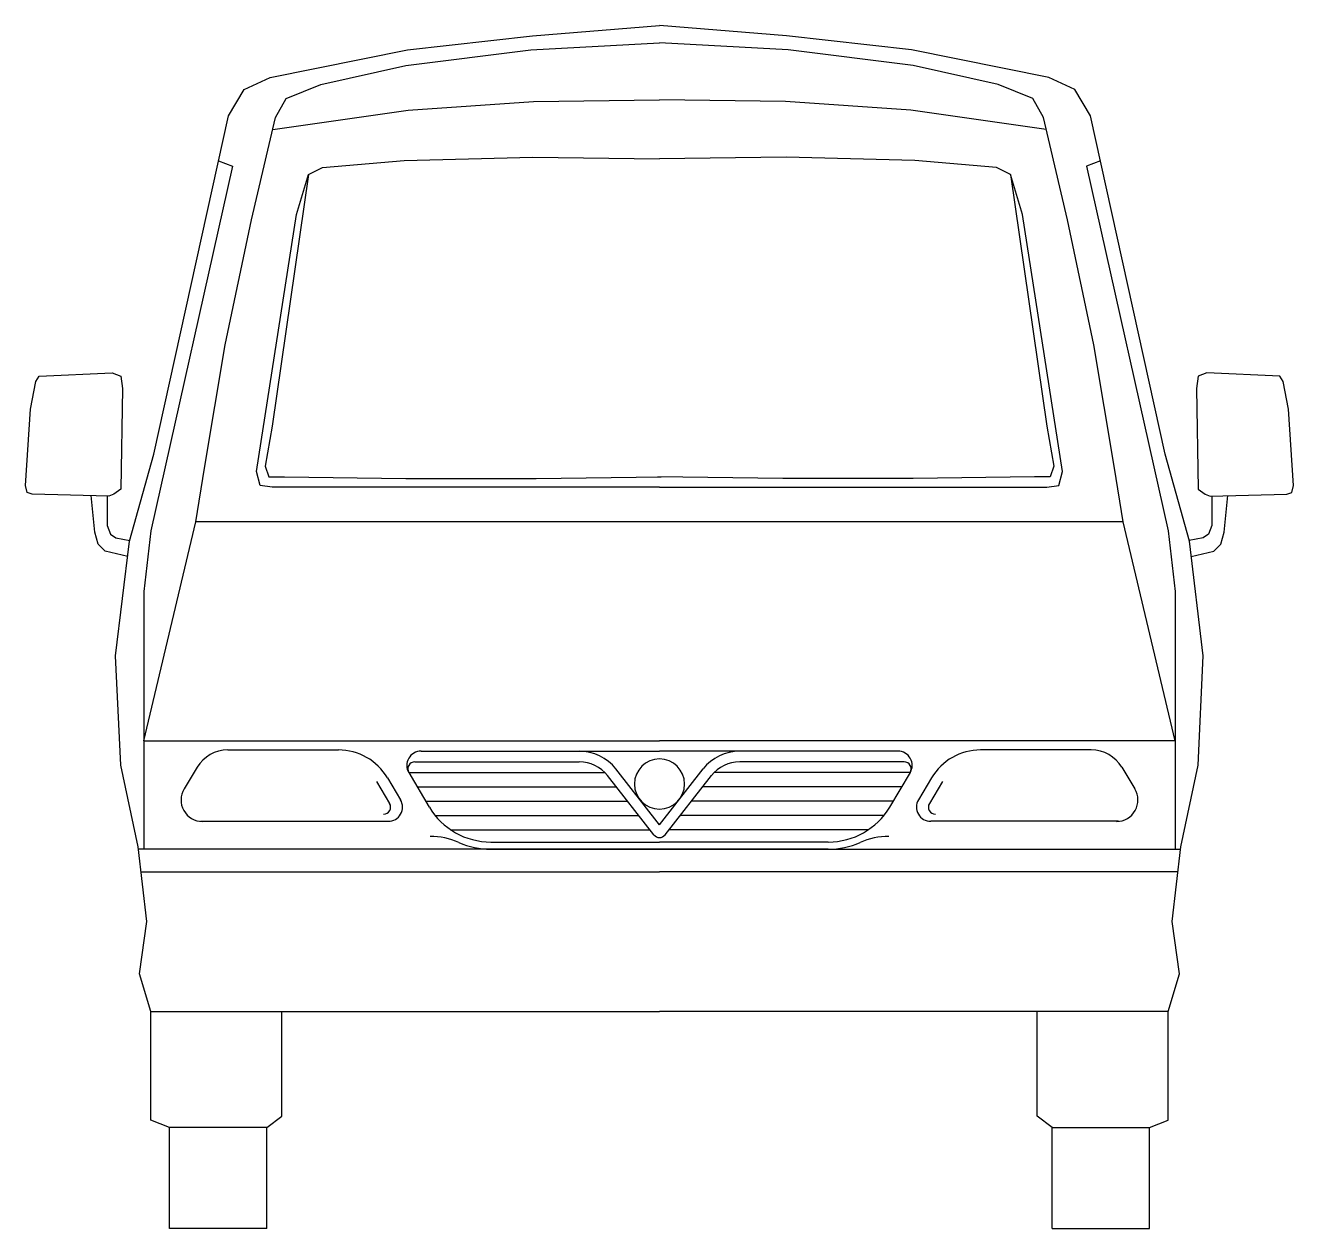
# Model space of a CAD drawing. Header units: millimetres. Extents: x -3265.26 to -3263.26, y 1861.85 to 1863.76.
import ezdxf

# ---------------------------------------------------------------- set-up
doc = ezdxf.new("R2010")
doc.units = ezdxf.units.MM
doc.header["$LTSCALE"] = 10
doc.layers.add('Veículos', color=2, linetype='Continuous')

msp = doc.modelspace()

# ---------------------------------------------------------------- linework, layer by layer
at = {"layer": 'Veículos'}
for p, q in [((-3265.0764, 1862.6245), (-3264.9945, 1862.9706)), ((-3263.5281, 1862.9706), (-3264.9945, 1862.9706)), ((-3263.4461, 1862.6245), (-3263.5281, 1862.9706)), ((-3265.0764, 1862.6245), (-3264.2613, 1862.6245)), ((-3263.4461, 1862.6245), (-3264.2613, 1862.6245)), ((-3264.9439, 1862.6099), (-3264.769, 1862.6099)), ((-3264.6382, 1862.608), (-3264.2613, 1862.608)), ((-3263.8844, 1862.608), (-3264.2613, 1862.608)), ((-3263.5787, 1862.6099), (-3263.7536, 1862.6099)), ((-3264.9923, 1862.5826), (-3265.0129, 1862.5482)), ((-3264.648, 1862.5911), (-3264.3881, 1862.5911)), ((-3263.8746, 1862.5911), (-3264.1345, 1862.5911)), ((-3263.5303, 1862.5826), (-3263.5096, 1862.5482)), ((-3264.6913, 1862.5657), (-3264.6707, 1862.5311)), ((-3264.6577, 1862.5741), (-3264.3477, 1862.5741)), ((-3264.6577, 1862.574), (-3264.6252, 1862.5194)), ((-3264.2702, 1862.4756), (-3264.3436, 1862.5694)), ((-3264.2613, 1862.4917), (-3264.3303, 1862.5799)), ((-3264.2613, 1862.4917), (-3264.1923, 1862.5799)), ((-3264.2524, 1862.4756), (-3264.179, 1862.5694)), ((-3263.8649, 1862.5741), (-3264.1749, 1862.5741)), ((-3263.8649, 1862.574), (-3263.8974, 1862.5194)), ((-3263.8312, 1862.5657), (-3263.8518, 1862.5311)), ((-3264.7086, 1862.56), (-3264.688, 1862.5253)), ((-3264.6443, 1862.5515), (-3264.3296, 1862.5515)), ((-3263.8783, 1862.5515), (-3264.193, 1862.5515)), ((-3263.814, 1862.56), (-3263.8346, 1862.5253)), ((-3264.6309, 1862.5289), (-3264.3119, 1862.5289)), ((-3263.8917, 1862.5289), (-3264.2106, 1862.5289)), ((-3264.6161, 1862.5064), (-3264.2943, 1862.5064)), ((-3263.9064, 1862.5064), (-3264.2283, 1862.5064)), ((-3264.987, 1862.497), (-3264.6902, 1862.497)), ((-3264.5916, 1862.4838), (-3264.2766, 1862.4838)), ((-3263.9309, 1862.4838), (-3264.246, 1862.4838)), ((-3263.5356, 1862.497), (-3263.8324, 1862.497)), ((-3264.5281, 1862.4642), (-3264.2613, 1862.4642)), ((-3263.9944, 1862.4642), (-3264.2613, 1862.4642)), ((-3264.2613, 1862.4529), (-3265.0849, 1862.4529)), ((-3264.5281, 1862.4529), (-3264.2613, 1862.4529)), ((-3263.9944, 1862.4529), (-3264.2613, 1862.4529)), ((-3264.2613, 1862.4529), (-3263.4376, 1862.4529)), ((-3265.0808, 1862.4172), (-3264.2613, 1862.4172)), ((-3263.4418, 1862.4172), (-3264.2613, 1862.4172)), ((-3265.0657, 1862.1965), (-3264.2613, 1862.1965)), ((-3263.4569, 1862.1965), (-3264.2613, 1862.1965)), ((-3264.8821, 1862.0129), (-3265.0361, 1862.0129)), ((-3264.8821, 1861.8529), (-3264.8821, 1862.0129)), ((-3263.6405, 1861.8529), (-3263.6405, 1862.0129)), ((-3263.6405, 1862.0129), (-3263.4865, 1862.0129)), ((-3264.8821, 1861.8529), (-3265.0361, 1861.8529)), ((-3263.6405, 1861.8529), (-3263.4865, 1861.8529))]:
    msp.add_line(p, q, dxfattribs=at)
at = {"layer": 'Veículos', "flags": 128}
for points in [[(-3264.8767, 1863.6733), (-3264.6597, 1863.7172), (-3264.462, 1863.7392), (-3264.2613, 1863.7556)], [(-3263.6459, 1863.6733), (-3263.8628, 1863.7172), (-3264.0605, 1863.7392), (-3264.2613, 1863.7556)], [(-3264.9945, 1862.9706), (-3264.9807, 1863.0553), (-3264.9478, 1863.2503), (-3264.9066, 1863.448), (-3264.8682, 1863.61), (-3264.8517, 1863.6402), (-3264.7968, 1863.6622), (-3264.6622, 1863.6924), (-3264.4645, 1863.7171), (-3264.2613, 1863.7281)], [(-3263.5281, 1862.9706), (-3263.5418, 1863.0553), (-3263.5748, 1863.2503), (-3263.616, 1863.448), (-3263.6544, 1863.61), (-3263.6709, 1863.6402), (-3263.7258, 1863.6622), (-3263.8604, 1863.6924), (-3264.0581, 1863.7171), (-3264.2613, 1863.7281)], [(-3265.0716, 1862.3387), (-3265.0854, 1862.4568), (-3265.1128, 1862.5858), (-3265.1211, 1862.7588), (-3265.0991, 1862.9401), (-3265.0607, 1863.0774), (-3264.9426, 1863.6128), (-3264.9179, 1863.654), (-3264.8767, 1863.6733)], [(-3263.4509, 1862.3387), (-3263.4372, 1862.4568), (-3263.4097, 1862.5858), (-3263.4015, 1862.7588), (-3263.4235, 1862.9401), (-3263.4619, 1863.0774), (-3263.58, 1863.6128), (-3263.6047, 1863.654), (-3263.6459, 1863.6733)], [(-3264.8726, 1863.5912), (-3264.6584, 1863.6214), (-3264.4607, 1863.6351), (-3264.2613, 1863.6379)], [(-3263.65, 1863.5912), (-3263.8641, 1863.6214), (-3264.0619, 1863.6351), (-3264.2613, 1863.6379)], [(-3264.2613, 1863.0255), (-3264.8736, 1863.0255), (-3264.8929, 1863.0283), (-3264.8984, 1863.0502), (-3264.8352, 1863.4566), (-3264.816, 1863.5198), (-3264.794, 1863.5308), (-3264.6649, 1863.5418), (-3264.4617, 1863.5473), (-3264.2613, 1863.5445)], [(-3264.2613, 1863.0255), (-3263.6489, 1863.0255), (-3263.6297, 1863.0283), (-3263.6242, 1863.0502), (-3263.6874, 1863.4566), (-3263.7066, 1863.5198), (-3263.7286, 1863.5308), (-3263.8576, 1863.5418), (-3264.0608, 1863.5473), (-3264.2613, 1863.5445)], [(-3264.9584, 1863.5413), (-3264.9364, 1863.533), (-3265.0655, 1862.9564), (-3265.0764, 1862.8603), (-3265.0764, 1862.4529)], [(-3263.5642, 1863.5413), (-3263.5862, 1863.533), (-3263.4571, 1862.9564), (-3263.4461, 1862.8603), (-3263.4461, 1862.4529)], [(-3264.816, 1863.5198), (-3264.8736, 1863.1216), (-3264.8846, 1863.0585), (-3264.8791, 1863.042), (-3264.8544, 1863.042), (-3264.6622, 1863.0392), (-3264.4563, 1863.0392), (-3264.2585, 1863.042)], [(-3263.7066, 1863.5198), (-3263.6489, 1863.1216), (-3263.6379, 1863.0585), (-3263.6434, 1863.042), (-3263.6682, 1863.042), (-3263.8604, 1863.0392), (-3264.0663, 1863.0392), (-3264.264, 1863.042)], [(-3265.2639, 1863.0279), (-3265.2556, 1863.1487), (-3265.2474, 1863.1926), (-3265.2419, 1863.2008), (-3265.1266, 1863.2063), (-3265.1128, 1863.2008), (-3265.1101, 1863.1816), (-3265.1128, 1863.0224), (-3265.1238, 1863.0141), (-3265.1321, 1863.0114), (-3265.2529, 1863.0141), (-3265.2611, 1863.0169), (-3265.2639, 1863.0279)], [(-3263.2587, 1863.0279), (-3263.267, 1863.1487), (-3263.2752, 1863.1926), (-3263.2807, 1863.2008), (-3263.396, 1863.2063), (-3263.4097, 1863.2008), (-3263.4125, 1863.1816), (-3263.4097, 1863.0224), (-3263.3988, 1863.0141), (-3263.3905, 1863.0114), (-3263.2697, 1863.0141), (-3263.2615, 1863.0169), (-3263.2587, 1863.0279)], [(-3265.102, 1862.9159), (-3265.1377, 1862.9241), (-3265.1487, 1862.9351), (-3265.1542, 1862.9543), (-3265.1597, 1863.012)], [(-3265.1347, 1863.0114), (-3265.1347, 1862.9648), (-3265.1292, 1862.951), (-3265.121, 1862.9455), (-3265.0988, 1862.9412)], [(-3263.3878, 1863.0114), (-3263.3878, 1862.9648), (-3263.3933, 1862.951), (-3263.4016, 1862.9455), (-3263.4238, 1862.9412)], [(-3263.4205, 1862.9159), (-3263.3848, 1862.9241), (-3263.3739, 1862.9351), (-3263.3684, 1862.9543), (-3263.3629, 1863.012)], [(-3265.0361, 1861.8529), (-3265.0361, 1862.0129), (-3265.0657, 1862.0247), (-3265.0657, 1862.1965), (-3265.0835, 1862.2558), (-3265.0716, 1862.3387)], [(-3263.4865, 1861.8529), (-3263.4865, 1862.0129), (-3263.4569, 1862.0247), (-3263.4569, 1862.1965), (-3263.4391, 1862.2558), (-3263.4509, 1862.3387)], [(-3264.8821, 1862.0129), (-3264.8584, 1862.0307), (-3264.8584, 1862.1965)], [(-3263.6405, 1862.0129), (-3263.6642, 1862.0307), (-3263.6642, 1862.1965)]]:
    msp.add_lwpolyline(points, dxfattribs=at)
at = {"layer": 'Veículos'}
for centre, radius, start, end in [((-3264.9439, 1862.5534), 0.0565, 90, 148.9532), ((-3264.769, 1862.5196), 0.0903, 30.7364, 90), ((-3264.6382, 1862.5855), 0.0226, 90, 210.7364), ((-3264.3881, 1862.5346), 0.0734, 38.0407, 90), ((-3264.1345, 1862.5346), 0.0734, 90, 141.9593), ((-3263.8844, 1862.5855), 0.0226, 329.2636, 90), ((-3263.7536, 1862.5196), 0.0903, 90, 149.2636), ((-3263.5787, 1862.5534), 0.0565, 31.0468, 90), ((-3264.648, 1862.5798), 0.0113, 90, 210.7364), ((-3264.3881, 1862.5346), 0.0565, 38.0407, 90), ((-3264.2613, 1862.556), 0.0396, 90, 270), ((-3264.2613, 1862.556), 0.0396, 270, 90), ((-3264.1345, 1862.5346), 0.0565, 90, 141.9593), ((-3263.8746, 1862.5798), 0.0113, 329.2636, 90), ((-3264.9839, 1862.5307), 0.0339, 148.9532, 270), ((-3263.5387, 1862.5307), 0.0339, 270, 31.0468), ((-3264.6977, 1862.5196), 0.0113, 270, 30.7364), ((-3264.6902, 1862.5196), 0.0226, 270, 30.7364), ((-3263.8324, 1862.5196), 0.0226, 149.2636, 270), ((-3263.8249, 1862.5196), 0.0113, 149.2636, 270), ((-3264.5281, 1862.5772), 0.1129, 210.7364, 270), ((-3263.9944, 1862.5772), 0.1129, 270, 329.2636), ((-3264.624, 1862.3602), 0.1129, 66.1573, 90), ((-3264.5281, 1862.5772), 0.1242, 246.1573, 270), ((-3264.2613, 1862.4826), 0.0113, 218.0407, 270), ((-3264.2613, 1862.4826), 0.0113, 270, 321.9593), ((-3263.9944, 1862.5772), 0.1242, 270, 293.8427), ((-3263.8986, 1862.3602), 0.1129, 90, 113.8427)]:
    msp.add_arc(centre, radius, start, end, dxfattribs=at)

doc.saveas('drawing.dxf')
